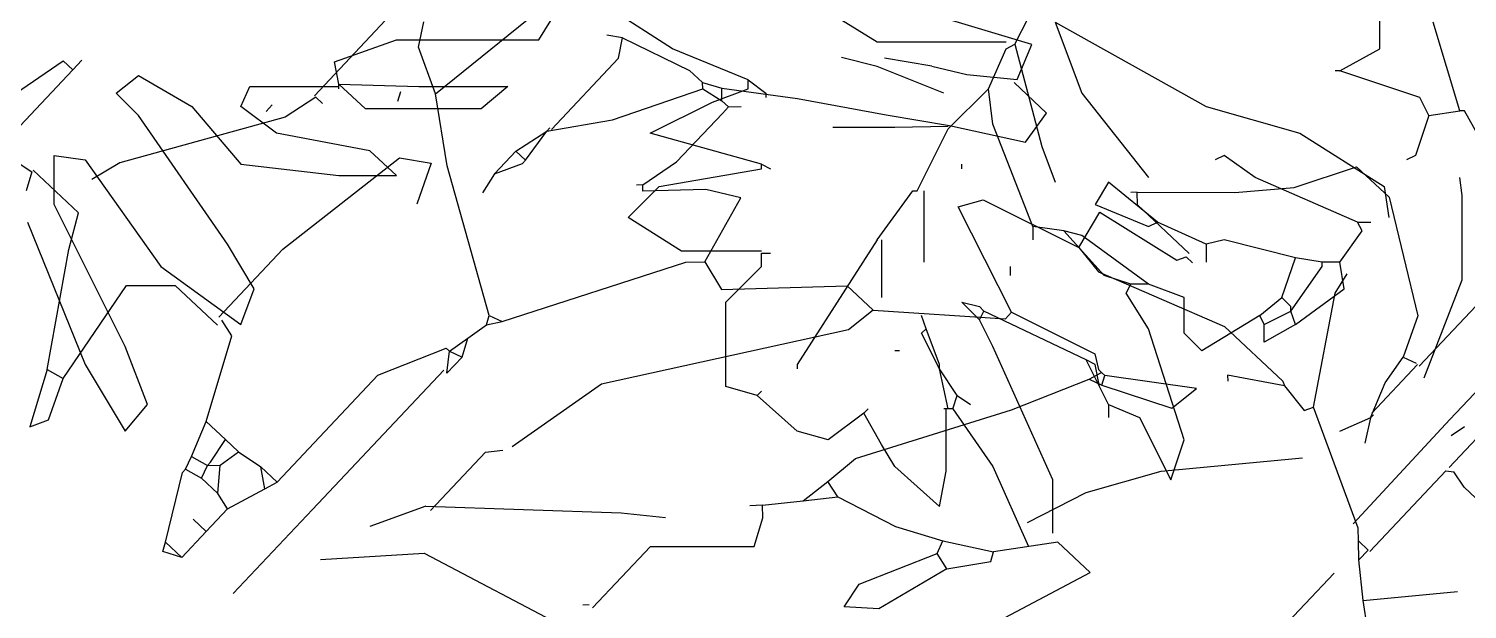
# Model space of a CAD drawing. Header units: metres. Extents: x 1769 to 3632, y 809 to 2652.
# Drawn here: x 2677.8148 to 2678.0783, y 1868.2399 to 1868.3463 of the extents above; entities that cross this region are included whole.
import ezdxf

# ---------------------------------------------------------------- set-up
doc = ezdxf.new("R2010")
doc.units = ezdxf.units.M
doc.header["$LTSCALE"] = 10
doc.layers.add('L-PLNT', color=66, linetype='Continuous')

# ---------------------------------------------------------------- blocks, each defined once
blk = doc.blocks.new('GARRA DE LEON')
at = {"layer": 'L-PLNT', "color": 65, "linetype": 'Continuous'}
for p, q in [((1271.4342, 335.204), (1271.4342, 335.3158)), ((1271.2354, 335.2454), (1271.2644, 335.2992)), ((1271.2644, 335.2992), (1271.3059, 335.2992)), ((1271.3059, 335.2992), (1271.4011, 335.2371)), ((1271.4891, 335.1874), (1271.4891, 335.2578)), ((1271.1982, 335.204), (1271.2354, 335.2454)), ((1271.4011, 335.2371), (1271.4177, 335.1998)), ((1271.3307, 335.1998), (1271.3265, 335.2205)), ((1271.5191, 335.1543), (1271.5191, 335.2247)), ((1271.1319, 335.1418), (1271.1982, 335.204)), ((1271.4177, 335.1998), (1271.4301, 335.204)), ((1271.4321, 335.1418), (1271.4321, 335.204)), ((1271.3887, 335.1087), (1271.3307, 335.1998)), ((1271.4218, 335.1708), (1271.4177, 335.1998)), ((1270.9663, 335.175), (1270.8337, 335.1087)), ((1270.9787, 335.1418), (1270.9663, 335.175)), ((1271.4901, 335.0549), (1271.4891, 335.1874)), ((1271.4342, 335.1377), (1271.4218, 335.1708)), ((1271.5191, 335.1501), (1271.5253, 335.1543)), ((1271.5191, 335.0466), (1271.5191, 335.1501)), ((1271.5419, 335.1504), (1271.5253, 335.1543)), ((1271.604, 335.1504), (1271.5419, 335.1504)), ((1270.9414, 335.1129), (1270.9787, 335.1418)), ((1271.0201, 335.1377), (1270.9787, 335.1377)), ((1271.0242, 335.1046), (1271.0201, 335.1377)), ((1271.1319, 335.1418), (1271.1278, 335.1377)), ((1271.1402, 335.1336), (1271.1319, 335.1418)), ((1271.4342, 335.1377), (1271.4218, 335.1087)), ((1271.4342, 335.1377), (1271.4342, 335.1418)), ((1271.4342, 335.1377), (1271.4466, 335.117)), ((1271.1195, 335.1046), (1271.2023, 335.1211)), ((1271.2064, 335.1336), (1271.1402, 335.1336)), ((1271.2023, 335.1211), (1271.2064, 335.1294)), ((1271.2064, 335.1294), (1271.2147, 335.1294)), ((1270.9124, 335.0963), (1270.9414, 335.1129)), ((1270.9124, 335.0963), (1270.9414, 335.1129)), ((1271.3845, 335.1004), (1271.3887, 335.1087)), ((1271.4135, 335.0963), (1271.3887, 335.1087)), ((1270.9124, 335.0963), (1270.8752, 335.0714)), ((1270.9621, 335.0673), (1271.0242, 335.1046)), ((1271.1278, 335.0673), (1271.1195, 335.1046)), ((1271.1568, 335.0632), (1271.2769, 335.1067)), ((1271.2769, 335.1067), (1271.3514, 335.1067)), ((1271.3555, 335.1046), (1271.31, 335.0756)), ((1271.3514, 335.1067), (1271.3555, 335.1046)), ((1271.3555, 335.1046), (1271.3845, 335.1004)), ((1271.4963, 335.0549), (1271.4135, 335.0963)), ((1271.31, 335.0756), (1271.3141, 335.0714)), ((1271.546, 335.0093), (1271.604, 335.0756)), ((1270.9124, 335.0342), (1270.9621, 335.0673)), ((1271.0325, 335.0383), (1271.1278, 335.0673)), ((1271.1278, 335.0673), (1271.1568, 335.0632)), ((1271.3265, 334.9679), (1271.4135, 335.0673)), ((1271.5046, 335.0466), (1271.4963, 335.0549)), ((1271.2976, 335.0466), (1271.2272, 334.9969)), ((1271.2934, 335.0176), (1271.2976, 335.0466)), ((1271.517, 335.0342), (1271.5046, 335.0466)), ((1271.517, 335.0466), (1271.5046, 335.0466)), ((1271.517, 335.0342), (1271.517, 335.0466)), ((1270.5936, 334.7609), (1270.6308, 335.0342)), ((1270.842, 334.9886), (1270.9124, 335.0342)), ((1271.0201, 335.0176), (1271.0325, 335.0383)), ((1271.546, 335.0093), (1271.517, 335.0342)), ((1271.1236, 334.9803), (1271.0201, 335.0176)), ((1271.2313, 334.9886), (1271.2934, 335.0176)), ((1271.1236, 334.9803), (1271.2064, 335.0052)), ((1271.2064, 335.0052), (1271.2189, 334.9969)), ((1271.5088, 334.9306), (1271.5088, 335.0093)), ((1271.5667, 334.9928), (1271.546, 335.0093)), ((1270.7841, 334.9472), (1270.842, 334.9886)), ((1271.2189, 334.9845), (1271.223, 334.9969)), ((1271.223, 334.9969), (1271.2189, 334.9969)), ((1271.2189, 334.9845), (1271.2313, 334.9886)), ((1271.2272, 334.9969), (1271.223, 334.9969)), ((1271.2313, 334.9886), (1271.2272, 334.9969)), ((1271.1236, 334.9721), (1271.1236, 334.9803)), ((1271.1857, 334.9141), (1271.2189, 334.9845)), ((1271.0284, 334.8934), (1271.1236, 334.9721)), ((1271.2893, 334.9058), (1271.3265, 334.9679)), ((1270.7675, 334.9389), (1270.7841, 334.9472)), ((1270.7923, 334.9389), (1270.7841, 334.9472)), ((1270.8006, 334.9389), (1270.8089, 334.9472)), ((1270.6847, 334.9182), (1270.7509, 334.9389)), ((1270.7302, 334.8561), (1270.7716, 334.9348)), ((1270.7509, 334.9389), (1270.7675, 334.9389)), ((1270.7716, 334.9348), (1270.7675, 334.9389)), ((1270.7716, 334.9348), (1270.7923, 334.9389)), ((1270.8006, 334.9389), (1270.7923, 334.9389)), ((1270.8006, 334.9306), (1270.8006, 334.9389)), ((1270.8006, 334.8685), (1270.8006, 334.9306)), ((1270.6847, 334.9182), (1270.6722, 334.9099)), ((1270.695, 334.9017), (1270.6847, 334.9182)), ((1271.1112, 334.7816), (1271.1857, 334.9141)), ((1270.695, 334.8106), (1270.695, 334.9017)), ((1271.2686, 334.8478), (1271.2893, 334.9058)), ((1270.8669, 334.8851), (1270.8379, 334.8685)), ((1270.8834, 334.8188), (1270.8669, 334.8851)), ((1270.9124, 334.8106), (1270.9953, 334.8934)), ((1270.9953, 334.8934), (1271.0284, 334.8934)), ((1271.0284, 334.8934), (1271.0242, 334.8644)), ((1270.7923, 334.8313), (1270.8006, 334.8685)), ((1270.8379, 334.8685), (1270.7965, 334.8271)), ((1270.6929, 334.8064), (1270.7302, 334.8561)), ((1271.0242, 334.8644), (1270.8917, 334.6698)), ((1271.3017, 334.854), (1271.2644, 334.8064)), ((1271.3431, 334.854), (1271.3017, 334.854)), ((1271.3141, 334.7691), (1271.3431, 334.854)), ((1270.7923, 334.8313), (1270.7882, 334.8271)), ((1270.7965, 334.8271), (1270.7923, 334.8313)), ((1270.871, 334.8064), (1270.8834, 334.8188)), ((1270.8834, 334.8188), (1270.9124, 334.8106)), ((1270.5522, 334.7816), (1270.5397, 334.8023)), ((1270.6847, 334.7733), (1270.6929, 334.8064)), ((1270.6929, 334.8064), (1270.6929, 334.8106)), ((1270.6971, 334.7733), (1270.6929, 334.8064)), ((1270.7841, 334.649), (1270.871, 334.8064)), ((1271.223, 334.7816), (1271.2644, 334.8064)), ((1271.2686, 334.7981), (1271.2644, 334.8064)), ((1271.2437, 334.765), (1271.2686, 334.7981)), ((1270.5128, 334.6822), (1270.5128, 334.7857)), ((1270.5936, 334.7609), (1270.5522, 334.7816)), ((1270.6847, 334.7443), (1270.6847, 334.7733)), ((1270.6971, 334.7733), (1270.6847, 334.7733)), ((1270.6971, 334.7691), (1270.6971, 334.7733)), ((1271.1071, 334.7484), (1271.1112, 334.7816)), ((1271.1816, 334.7609), (1271.223, 334.7816)), ((1271.2272, 334.7691), (1271.223, 334.7816)), ((1270.6474, 334.7194), (1270.5936, 334.7609)), ((1270.6847, 334.7443), (1270.6971, 334.7691)), ((1271.1236, 334.7443), (1271.1816, 334.7609)), ((1271.194, 334.6987), (1271.2272, 334.7691)), ((1271.2437, 334.765), (1271.223, 334.6946)), ((1271.2437, 334.765), (1271.2272, 334.7691)), ((1271.1029, 334.7194), (1271.1071, 334.7484)), ((1271.1236, 334.7443), (1271.1071, 334.7484)), ((1270.5728, 334.7319), (1270.5687, 334.7402)), ((1270.6847, 334.7443), (1270.6888, 334.7236)), ((1271.1029, 334.7194), (1271.1236, 334.7443)), ((1270.7716, 334.6449), (1270.6474, 334.7194)), ((1271.0781, 334.6905), (1271.1029, 334.7194)), ((1270.6101, 334.6946), (1270.635, 334.7112)), ((1270.635, 334.7112), (1270.6515, 334.6739)), ((1270.5894, 334.5579), (1270.6101, 334.6946)), ((1271.1982, 334.6739), (1271.194, 334.6987)), ((1271.223, 334.6946), (1271.1982, 334.6739)), ((1270.5149, 334.6822), (1270.5066, 334.649)), ((1270.5149, 334.6822), (1270.5232, 334.6822)), ((1271.0781, 334.6905), (1271.0698, 334.6822)), ((1271.0864, 334.6822), (1271.0781, 334.6905)), ((1271.0988, 334.6573), (1271.0864, 334.6822)), ((1270.8917, 334.6698), (1270.871, 334.5704)), ((1271.0284, 334.5911), (1271.0988, 334.6573)), ((1270.5066, 334.649), (1270.4238, 334.5124)), ((1270.49, 334.6408), (1270.49, 334.649)), ((1270.7716, 334.6449), (1270.7841, 334.649)), ((1270.7758, 334.6366), (1270.7716, 334.6449)), ((1270.7758, 334.6366), (1270.7841, 334.649)), ((1270.7716, 334.6159), (1270.7758, 334.6366)), ((1270.7675, 334.5952), (1270.7716, 334.6159)), ((1270.7799, 334.5994), (1270.7716, 334.6159)), ((1270.987, 334.5952), (1271.0201, 334.6201)), ((1270.7675, 334.5952), (1270.7799, 334.5994)), ((1270.7799, 334.5786), (1270.7799, 334.5994)), ((1270.7343, 334.5331), (1270.7633, 334.5952)), ((1270.7675, 334.5952), (1270.7633, 334.5952)), ((1270.7799, 334.5786), (1270.7675, 334.5952)), ((1270.8503, 334.4751), (1270.987, 334.5952)), ((1271.0284, 334.5124), (1271.0284, 334.5911)), ((1270.7758, 334.5786), (1270.7758, 334.4006)), ((1270.8565, 334.5497), (1270.8669, 334.5621)), ((1270.2912, 334.413), (1270.3202, 334.5455)), ((1270.3202, 334.5455), (1270.3326, 334.5455)), ((1270.3326, 334.5455), (1270.3326, 334.5579)), ((1270.3326, 334.4668), (1270.3326, 334.5455)), ((1270.5894, 334.471), (1270.5894, 334.5579)), ((1270.8565, 334.4751), (1270.8565, 334.5497)), ((1270.7343, 334.3964), (1270.7343, 334.5331)), ((1270.4238, 334.5124), (1270.4155, 334.4834)), ((1271.0242, 334.5124), (1271.0201, 334.5082)), ((1270.8793, 334.442), (1271.0284, 334.4834)), ((1270.6101, 334.4668), (1270.5936, 334.471)), ((1270.6474, 334.3923), (1270.6101, 334.4668)), ((1270.8503, 334.4751), (1270.8255, 334.4254)), ((1270.4279, 334.4523), (1270.3699, 334.4523)), ((1270.4445, 334.4213), (1270.4279, 334.4523)), ((1270.5066, 334.4337), (1270.5397, 334.4648)), ((1270.5397, 334.4648), (1270.5936, 334.4648)), ((1270.3451, 334.4461), (1270.3699, 334.4503)), ((1270.3699, 334.4503), (1270.3782, 334.4337)), ((1270.813, 334.3716), (1270.8793, 334.442)), ((1270.5232, 334.3302), (1270.5066, 334.4337)), ((1270.5066, 334.326), (1270.4445, 334.4213)), ((1270.7758, 334.4006), (1270.7758, 334.2929)), ((1270.6598, 334.3592), (1270.6474, 334.3923)), ((1270.6722, 334.3923), (1270.6474, 334.3923)), ((1270.6764, 334.3674), (1270.6722, 334.3923)), ((1270.6888, 334.3923), (1270.6722, 334.3923)), ((1270.6847, 334.3716), (1270.6888, 334.3923)), ((1270.6888, 334.3923), (1270.7136, 334.3964)), ((1270.7302, 334.384), (1270.7136, 334.3964)), ((1270.7343, 334.3964), (1270.7136, 334.3964)), ((1270.7302, 334.384), (1270.7343, 334.3964)), ((1270.6764, 334.3633), (1270.6847, 334.3716)), ((1270.7012, 334.3509), (1270.6847, 334.3716)), ((1270.7178, 334.3467), (1270.7302, 334.384)), ((1270.6598, 334.3592), (1270.6764, 334.3633)), ((1270.6639, 334.3467), (1270.6598, 334.3592)), ((1270.6764, 334.3633), (1270.6764, 334.3674)), ((1270.6805, 334.3509), (1270.6764, 334.3633)), ((1270.6639, 334.3467), (1270.6805, 334.3509)), ((1270.6639, 334.3426), (1270.6639, 334.3467)), ((1270.7012, 334.3509), (1270.6805, 334.3509)), ((1270.7178, 334.3467), (1270.7012, 334.3509)), ((1270.7178, 334.3177), (1270.7178, 334.3467)), ((1270.6971, 334.2846), (1270.6639, 334.3426)), ((1270.5066, 334.326), (1270.5232, 334.3302)), ((1270.5066, 334.326), (1270.5314, 334.2763)), ((1270.5397, 334.2929), (1270.5232, 334.3302)), ((1270.7178, 334.3177), (1270.7012, 334.3177)), ((1270.7178, 334.2846), (1270.7178, 334.3177)), ((1270.5314, 334.2763), (1270.5397, 334.2929)), ((1270.7178, 334.2846), (1270.6971, 334.2846)), ((1270.7012, 334.2763), (1270.6971, 334.2846)), ((1270.7178, 334.2846), (1270.7012, 334.2763)), ((1271.9684, 333.0133), (1271.9684, 333.0671)), ((1271.1857, 333.0216), (1271.2023, 333.0485)), ((1271.31, 333.0133), (1271.252, 333.0505)), ((1271.5005, 333.0195), (1271.4632, 333.0423)), ((1271.6288, 333.0174), (1271.6413, 333.0423)), ((1271.6661, 333.0381), (1271.8069, 332.9594)), ((1271.6661, 333.0381), (1271.691, 332.9719)), ((1272.043, 332.9553), (1272.0181, 333.0381)), ((1270.9953, 333.0009), (1271.0532, 333.0216)), ((1271.0532, 333.0216), (1271.1857, 333.0216)), ((1271.6206, 333.0195), (1271.5005, 333.0195)), ((1271.3804, 332.9843), (1271.31, 333.0133)), ((1271.604, 332.976), (1271.6206, 333.0133)), ((1271.6206, 333.0133), (1271.6288, 333.0174)), ((1271.6288, 333.0174), (1271.6537, 332.9222)), ((1271.9312, 332.9926), (1271.9684, 333.0133)), ((1270.9994, 332.9801), (1270.9953, 333.0009)), ((1271.5005, 332.9967), (1271.4674, 333.005)), ((1271.5626, 332.9719), (1271.5005, 332.9967)), ((1271.9312, 332.9926), (1271.927, 332.9926)), ((1272.0057, 332.9677), (1271.9312, 332.9926)), ((1270.7923, 332.9719), (1270.813, 332.9884)), ((1270.813, 332.9884), (1270.8627, 332.9594)), ((1270.9994, 332.9801), (1271.0739, 332.9781)), ((1271.0242, 332.9574), (1270.9994, 332.9801)), ((1270.9994, 332.976), (1270.9994, 332.9801)), ((1271.3804, 332.9843), (1271.397, 332.9719)), ((1271.3804, 332.976), (1271.3804, 332.9843)), ((1270.813, 332.9512), (1270.7923, 332.9719)), ((1270.9083, 332.9594), (1270.9166, 332.9781)), ((1270.9166, 332.9781), (1270.9994, 332.9781)), ((1271.0739, 332.9781), (1271.1568, 332.9781)), ((1271.1568, 332.9781), (1271.1319, 332.9574)), ((1271.3473, 332.9636), (1271.3804, 332.976)), ((1271.397, 332.9719), (1271.397, 332.9677)), ((1271.5667, 332.9387), (1271.604, 332.976)), ((1271.6082, 332.9429), (1271.604, 332.976)), ((1271.691, 332.9719), (1271.7531, 332.8932)), ((1272.014, 332.9512), (1272.0057, 332.9677)), ((1270.8627, 332.9594), (1270.9083, 332.9056)), ((1270.9414, 332.9346), (1270.9083, 332.9594)), ((1271.1319, 332.9574), (1271.0242, 332.9574)), ((1271.2893, 332.9346), (1271.3473, 332.9636)), ((1271.8069, 332.9594), (1271.8939, 332.9346)), ((1272.014, 332.9512), (1272.043, 332.9553)), ((1272.0471, 332.9553), (1272.043, 332.9553)), ((1272.1051, 332.8518), (1272.0471, 332.9553)), ((1270.8959, 332.8311), (1270.813, 332.9512)), ((1271.517, 332.9398), (1271.4591, 332.9398)), ((1271.5667, 332.9408), (1271.517, 332.9398)), ((1271.5378, 332.8808), (1271.5667, 332.9387)), ((1271.6454, 332.8476), (1271.6082, 332.9429)), ((1272.014, 332.9512), (1272.0015, 332.9139)), ((1271.0284, 332.918), (1270.9414, 332.9346)), ((1271.3928, 332.9056), (1271.2893, 332.9346)), ((1271.8939, 332.9346), (1271.9726, 332.8849)), ((1270.7343, 332.8683), (1270.7343, 332.9139)), ((1270.7343, 332.9139), (1270.7633, 332.9097)), ((1271.0532, 332.8953), (1271.0284, 332.918)), ((1271.6537, 332.9222), (1271.6661, 332.889)), ((1271.8235, 332.9139), (1271.8152, 332.9097)), ((1271.8525, 332.8932), (1271.8235, 332.9139)), ((1272.0015, 332.9139), (1271.9933, 332.9097)), ((1270.7633, 332.9097), (1270.8337, 332.8104)), ((1270.9083, 332.9056), (1270.9994, 332.8953)), ((1271.2976, 332.8849), (1271.3928, 332.9015)), ((1271.3928, 332.9015), (1271.3928, 332.9056)), ((1271.3928, 332.9056), (1271.4011, 332.9015)), ((1271.5792, 332.9015), (1271.5792, 332.9056)), ((1270.9994, 332.8953), (1271.0532, 332.8953)), ((1271.7158, 332.889), (1271.7034, 332.8683)), ((1271.7614, 332.8518), (1271.7158, 332.889)), ((1271.9477, 332.8518), (1271.8525, 332.8932)), ((1272.0451, 332.8766), (1272.043, 332.8932)), ((1271.2686, 332.8559), (1271.2976, 332.8849)), ((1271.5005, 332.8352), (1271.5336, 332.8808)), ((1271.5336, 332.8808), (1271.5378, 332.8808)), ((1271.5439, 332.8808), (1271.5439, 332.8145)), ((1271.9726, 332.8849), (1271.9767, 332.8559)), ((1272.0451, 332.7979), (1272.0451, 332.8766)), ((1270.8006, 332.7358), (1270.7343, 332.8683)), ((1271.7034, 332.8683), (1271.7531, 332.8476)), ((1270.7095, 332.8518), (1270.7633, 332.7192)), ((1271.3183, 332.8248), (1271.2686, 332.8559)), ((1271.6744, 332.8435), (1271.6454, 332.8476)), ((1271.6454, 332.8476), (1271.6454, 332.8352)), ((1271.7531, 332.8476), (1271.7614, 332.8518)), ((1271.8069, 332.8311), (1271.7614, 332.8518)), ((1271.9519, 332.8435), (1271.9477, 332.8518)), ((1271.9477, 332.8518), (1271.9601, 332.8518)), ((1271.5005, 332.8352), (1271.4259, 332.7192)), ((1271.5046, 332.8352), (1271.5046, 332.7814)), ((1271.691, 332.8393), (1271.6744, 332.8435)), ((1271.7117, 332.8021), (1271.6744, 332.8435)), ((1271.7531, 332.7938), (1271.691, 332.8393)), ((1271.8235, 332.8352), (1271.8069, 332.8311)), ((1271.8898, 332.8186), (1271.8235, 332.8352)), ((1271.9312, 332.8145), (1271.9519, 332.8435)), ((1270.9207, 332.7896), (1270.8959, 332.8311)), ((1271.3928, 332.8248), (1271.3183, 332.8248)), ((1271.3928, 332.8104), (1271.3928, 332.8228)), ((1271.3928, 332.8228), (1271.4011, 332.8228)), ((1271.8069, 332.8311), (1271.8069, 332.8145)), ((1271.8773, 332.7814), (1271.8898, 332.8186)), ((1271.9146, 332.8145), (1271.8898, 332.8186)), ((1270.8337, 332.8104), (1270.9083, 332.7565)), ((1271.3597, 332.7772), (1271.3928, 332.8104)), ((1271.6247, 332.8021), (1271.6247, 332.8104)), ((1271.8856, 332.7689), (1271.9146, 332.8104)), ((1271.9312, 332.8145), (1271.9146, 332.8145)), ((1271.9146, 332.8104), (1271.9146, 332.8145)), ((1271.9353, 332.7896), (1271.9312, 332.8145)), ((1271.7365, 332.7938), (1271.7117, 332.8021)), ((1271.7324, 332.7855), (1271.7365, 332.7938)), ((1271.7531, 332.7938), (1271.7365, 332.7938)), ((1271.7862, 332.7814), (1271.7531, 332.7938)), ((1272.0098, 332.7068), (1272.0451, 332.7979)), ((1270.9083, 332.7565), (1270.9207, 332.7896)), ((1271.7531, 332.7524), (1271.7324, 332.7855)), ((1271.7862, 332.7482), (1271.7862, 332.7814)), ((1271.8566, 332.7648), (1271.8773, 332.7814)), ((1271.8856, 332.7731), (1271.8773, 332.7814)), ((1271.8898, 332.7565), (1271.9353, 332.7896)), ((1271.3597, 332.6985), (1271.3597, 332.7772)), ((1271.546, 332.7524), (1271.5419, 332.7648)), ((1271.5957, 332.7607), (1271.5792, 332.7772)), ((1271.5792, 332.7772), (1271.5957, 332.7731)), ((1271.5957, 332.7731), (1271.5999, 332.7689)), ((1271.5957, 332.7607), (1271.5999, 332.7689)), ((1271.6951, 332.7234), (1271.5999, 332.7689)), ((1271.8566, 332.7648), (1271.8028, 332.7317)), ((1271.8608, 332.7565), (1271.8566, 332.7648)), ((1271.8608, 332.7565), (1271.8856, 332.7689)), ((1271.8856, 332.7689), (1271.8856, 332.7731)), ((1271.8898, 332.7565), (1271.8856, 332.7689)), ((1271.5419, 332.7482), (1271.546, 332.7524)), ((1271.5584, 332.7192), (1271.546, 332.7524)), ((1271.6082, 332.7358), (1271.5957, 332.7607)), ((1271.7862, 332.6488), (1271.7531, 332.7524)), ((1271.8898, 332.7565), (1271.8608, 332.74)), ((1271.8608, 332.74), (1271.8608, 332.7565)), ((1271.5584, 332.7151), (1271.5419, 332.7482)), ((1271.8028, 332.7317), (1271.7862, 332.7482)), ((1270.8213, 332.682), (1270.8006, 332.7358)), ((1271.5212, 332.7317), (1271.517, 332.7317)), ((1271.6641, 332.6116), (1271.6082, 332.7358)), ((1270.7633, 332.7192), (1270.8006, 332.6571)), ((1271.4259, 332.7192), (1271.4259, 332.7151)), ((1271.5584, 332.7151), (1271.5584, 332.7192)), ((1271.5667, 332.6778), (1271.5584, 332.7151)), ((1271.575, 332.6903), (1271.5584, 332.7151)), ((1271.7076, 332.6985), (1271.6951, 332.7234)), ((1271.7034, 332.7192), (1271.6951, 332.7234)), ((1271.7076, 332.6985), (1271.7034, 332.7192)), ((1271.3887, 332.6903), (1271.3597, 332.6985)), ((1271.7158, 332.682), (1271.7076, 332.6985)), ((1271.3887, 332.6903), (1271.3928, 332.6944)), ((1271.4259, 332.6571), (1271.3887, 332.6903)), ((1271.5709, 332.6778), (1271.575, 332.6903)), ((1271.575, 332.6903), (1271.5874, 332.682)), ((1270.8006, 332.6571), (1270.8213, 332.682)), ((1271.488, 332.6737), (1271.4549, 332.6488)), ((1271.488, 332.6737), (1271.4922, 332.6778)), ((1271.5046, 332.6447), (1271.488, 332.6737)), ((1271.5667, 332.6778), (1271.5626, 332.6778)), ((1271.5647, 332.6199), (1271.5647, 332.6778)), ((1271.5709, 332.6778), (1271.5667, 332.6778)), ((1271.5709, 332.6778), (1271.6082, 332.624)), ((1271.7158, 332.682), (1271.7448, 332.6696)), ((1271.7158, 332.682), (1271.7158, 332.6696)), ((1271.7448, 332.6696), (1271.7738, 332.6116)), ((1272.0347, 332.653), (1272.0471, 332.6613)), ((1271.4549, 332.6488), (1271.4259, 332.6571)), ((1271.517, 332.624), (1271.5046, 332.6447)), ((1271.517, 332.624), (1271.5046, 332.6447)), ((1271.7738, 332.6116), (1271.7862, 332.6488)), ((1271.517, 332.624), (1271.5584, 332.5867)), ((1271.5584, 332.5867), (1271.5647, 332.6199)), ((1271.6082, 332.624), (1271.6413, 332.5495)), ((1271.6641, 332.5619), (1271.6641, 332.6116))]:
    blk.add_line(p, q, dxfattribs=at)

msp = doc.modelspace()

# ---------------------------------------------------------------- block references
at = {"layer": 'L-PLNT', "color": 173, "xscale": 0.1967723582811821, "yscale": 0.1967723582811821, "zscale": 0.1967723582811821}
msp.add_blockref('GARRA DE LEON', (2427.77403, 1802.81484), dxfattribs=at)
at = {"layer": 'L-PLNT', "color": 173, "xscale": 0.1967723582811821, "yscale": 0.1967723582811821, "zscale": 0.1967723582811821, "rotation": 316.7206854993391}
msp.add_blockref('GARRA DE LEON', (2450.71262, 1991.77949), dxfattribs=at)

doc.saveas('drawing.dxf')
